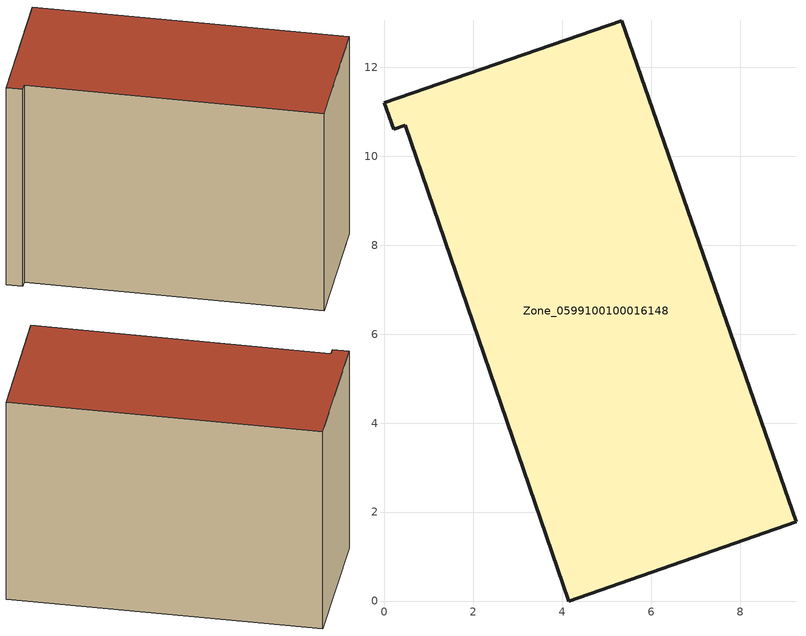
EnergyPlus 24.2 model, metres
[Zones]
Zone_0599100100016148
 floor ground (C_G): 0,11.21 5.33,13.04 9.25,1.78 4.14,0 0.46,10.7 0.21,10.61 z0
 wall outside (C_F): 5.33,13.04 0,11.21 0.21,10.61 0.46,10.7 4.14,0 9.25,1.78 5.33,13.04 z0:8.67
 roof outside (C_R): 9.25,1.78 5.33,13.04 0,11.21 0.21,10.61 0.46,10.7 4.14,0 z8.67
[BUILDING]
Pand.0599100100016148: North Axis=0; Terrain=City; Loads Convergence Tolerance Value=0.04; Temperature Convergence Tolerance Value=0.4; Solar Distribution=FullExterior; Maximum Number of Warmup Days=25; Minimum Number of Warmup Days=1
[Site:Location]
Rotterdam.The.Hague.AP_ZH_NLD Design_Conditions: Latitude=51.96; Longitude=4.45; Time Zone=1; Elevation=-4.5
[SITE:GROUNDTEMPERATURE:BUILDINGSURFACE]
18, 18, 18, 18, 18, 18, 18, 18, 18, 18, 18, 18
[MATERIAL] Thermal Absorptance=0.9; Solar Absorptance=0.7; Visible Absorptance=0.7
Name | Roughness | Thickness | Conductivity | Density | Specific Heat
G.TI.2015-2018 | MediumSmooth | 0.15 | 0.0428571 | 540 | 1210
F.TI.2015-2018 | Rough | 0.3 | 0.0666667 | 1920 | 840
R.TI.2015-2018 | MediumRough | 0.2 | 0.0333333 | 1500 | 1000
[CONSTRUCTION]
C_G: G.TI.2015-2018
C_F: F.TI.2015-2018
C_R: R.TI.2015-2018
[ZONE]
Zone_0599100100016148: Type=1; Multiplier=1; Ceiling Height=Autocalculate; Volume=Autocalculate; Floor Area=autocalculate; Part of Total Floor Area=Yes
[ZONEINFILTRATION:DESIGNFLOWRATE]
Infil_Zone_0599100100016148: Zone or ZoneList or Space or SpaceList=Zone_0599100100016148; Schedule=AlwaysOn; Design Flow Rate Calculation Method=Flow/Area; Flow Rate per Floor Area=0.0015; Constant Term Coefficient=1; Temperature Term Coefficient=0; Velocity Term Coefficient=0; Velocity Squared Term Coefficient=0
[HVACTEMPLATE:ZONE:IDEALLOADSAIRSYSTEM]
Zone_0599100100016148: Maximum Heating Supply Air Temperature=50; Minimum Cooling Supply Air Temperature=13; Maximum Heating Supply Air Humidity Ratio=0.0156; Minimum Cooling Supply Air Humidity Ratio=0.0077; Heating Limit=NoLimit; Cooling Limit=NoLimit; Dehumidification Control Type=ConstantSensibleHeatRatio; Cooling Sensible Heat Ratio=0.7; Dehumidification Setpoint=60; Humidification Control Type=None; Humidification Setpoint=30; Outdoor Air Method=None; Outdoor Air Flow Rate per Person=0.00944; Outdoor Air Flow Rate per Zone Floor Area=0; Outdoor Air Flow Rate per Zone=0; Demand Controlled Ventilation Type=None; Outdoor Air Economizer Type=NoEconomizer; Heat Recovery Type=None; Sensible Heat Recovery Effectiveness=0.7; Latent Heat Recovery Effectiveness=0.65
[ZONECONTROL:THERMOSTAT]
ThermostatControl_Zone_0599100100016148: Zone or ZoneList=Zone_0599100100016148; Control Type Schedule=DualSetpointControlType; Control 1=Thermostat_Zone_0599100100016148; Temperature Difference Between Cutout And Setpoint=0
[THERMOSTATSETPOINT:DUALSETPOINT]
Thermostat_Zone_0599100100016148: Heating Setpoint Temperature Schedule=HeatingSetpoint_Zone_0599100100016148; Cooling Setpoint Temperature Schedule=CoolingSetpoint_Zone_0599100100016148
[SCHEDULE:COMPACT]
HeatingSetpoint_Zone_0599100100016148: Through: 12/31, For: AllDays, Until: 24:00, 21
CoolingSetpoint_Zone_0599100100016148: Through: 12/31, For: AllDays, Until: 24:00, 24
DualSetpointControlType: Through: 12/31, For: AllDays, Until: 24:00, 4
AlwaysOn: Through: 12/31, For: AllDays, Until: 24:00, 1
